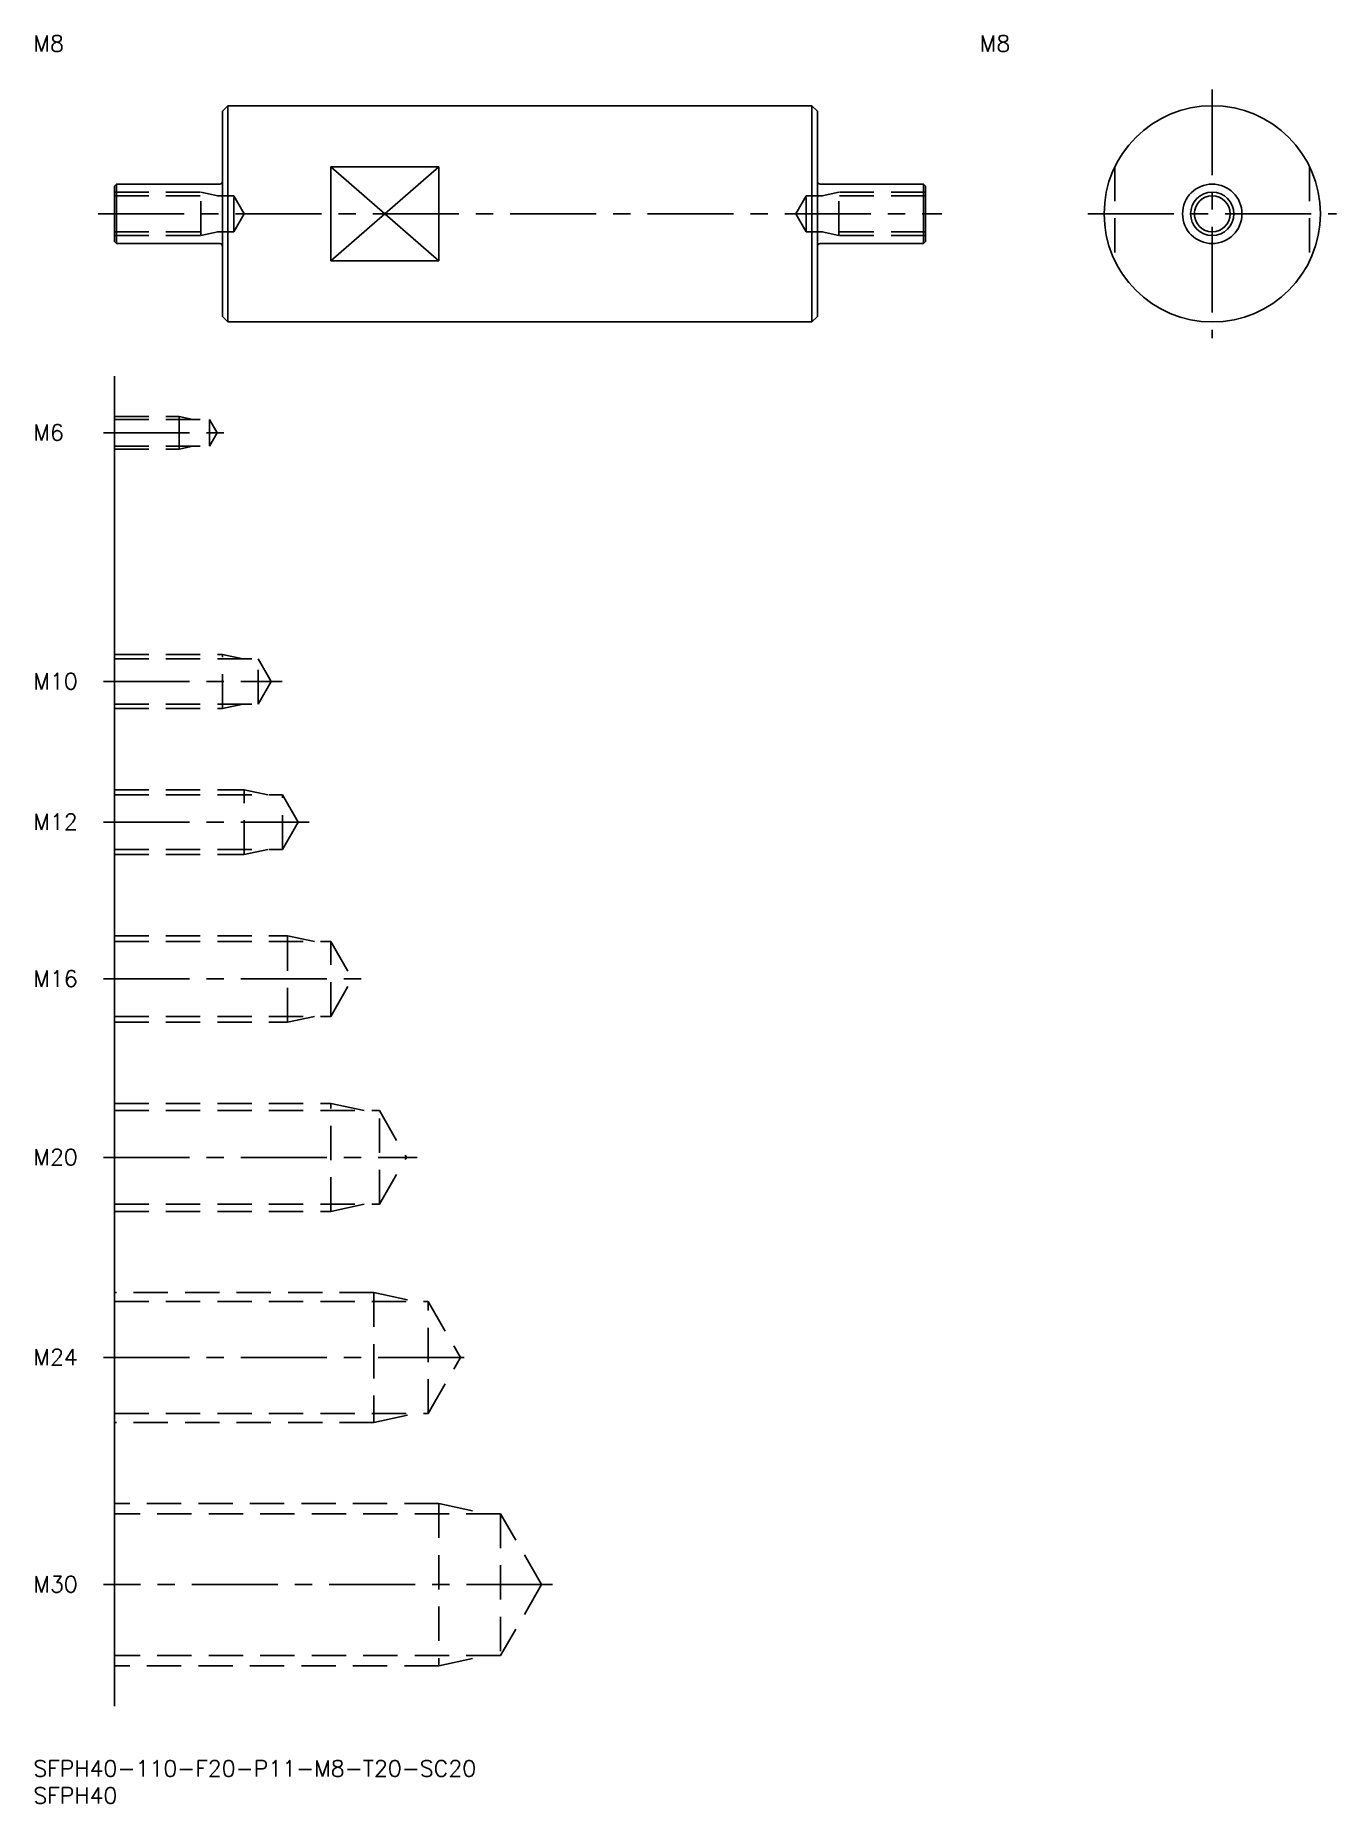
# Model space of a CAD drawing. Extents: x 0 to 241, y -8 to 319.
import ezdxf

# ---------------------------------------------------------------- set-up
doc = ezdxf.new("R2010")
doc.units = 0
doc.header["$LTSCALE"] = 0.5
doc.linetypes.add('CENTER', pattern=[50.8, 31.75, -6.35, 6.35, -6.35])
doc.linetypes.add('DASHED', pattern=[19.05, 12.7, -6.35])
for name, color, linetype in [('MSM_CENTER', 1, 'CENTER'), ('MSM_CONTINUOUS', 7, 'CONTINUOUS'), ('MSM_DASHED', 4, 'DASHED'), ('MSM_NARROW', 5, 'CONTINUOUS'), ('MSM_PART_NUMBER', 7, 'CONTINUOUS')]:
    doc.layers.add(name, color=color, linetype=linetype)
doc.styles.get("Standard").update_dxf_attribs({"font": 'txt.shx', "height": 3, "bigfont": 'bigfont.shx'})

# ---------------------------------------------------------------- blocks, each defined once
blk = doc.blocks.new('*U4')
at = {"layer": 'MSM_PART_NUMBER'}
blk.add_text('SFPH40-110-F20-P11-M8-T20-SC20', height=3, dxfattribs=at).set_placement((0, -3))
blk = doc.blocks.new('*U5')
at = {"layer": 'MSM_PART_NUMBER'}
blk.add_text('SFPH40', height=3, dxfattribs=at).set_placement((0, -8))
blk = doc.blocks.new('*U6')
at = {"layer": 'MSM_PART_NUMBER'}
blk.add_text('M30', height=3, dxfattribs=at).set_placement((0, 31.06))
blk = doc.blocks.new('*U7')
at = {"layer": 'MSM_PART_NUMBER'}
blk.add_text('M24', height=3, dxfattribs=at).set_placement((0, 73.06))
blk = doc.blocks.new('*U8')
at = {"layer": 'MSM_PART_NUMBER'}
blk.add_text('M20', height=3, dxfattribs=at).set_placement((0, 110.06))
blk = doc.blocks.new('*U9')
at = {"layer": 'MSM_PART_NUMBER'}
blk.add_text('M16', height=3, dxfattribs=at).set_placement((0, 143.06))
blk = doc.blocks.new('*U10')
at = {"layer": 'MSM_PART_NUMBER'}
blk.add_text('M12', height=3, dxfattribs=at).set_placement((0, 172.06))
blk = doc.blocks.new('*U11')
at = {"layer": 'MSM_PART_NUMBER'}
blk.add_text('M10', height=3, dxfattribs=at).set_placement((0, 198.06))
blk = doc.blocks.new('*U12')
at = {"layer": 'MSM_PART_NUMBER'}
blk.add_text('M8', height=3, dxfattribs=at).set_placement((0, 316))
blk = doc.blocks.new('*U13')
at = {"layer": 'MSM_PART_NUMBER'}
blk.add_text('M8', height=3, dxfattribs=at).set_placement((175, 316))
blk = doc.blocks.new('*U14')
at = {"layer": 'MSM_PART_NUMBER'}
blk.add_text('M6', height=3, dxfattribs=at).set_placement((0, 244.06))

msp = doc.modelspace()

# ---------------------------------------------------------------- linework, layer by layer
at = {"layer": 'MSM_CENTER'}
for p, q in [((218.03, 309), (218.03, 263)), ((12, 286), (168, 286)), ((195.03, 286), (241.03, 286)), ((13, 245.5), (36, 245.5)), ((13, 199.5), (46, 199.5)), ((13, 173.5), (51, 173.5)), ((13, 144.5), (61, 144.5)), ((13, 111.5), (71, 111.5)), ((13, 74.5), (81, 74.5)), ((96, 32.5), (13, 32.5))]:
    msp.add_line(p, q, dxfattribs=at)
at = {"layer": 'MSM_CONTINUOUS'}
for p, q in [((36, 306), (35, 305)), ((35, 305), (35, 267)), ((36, 306), (36, 266)), ((36, 306), (144, 306)), ((144, 306), (144, 266)), ((144, 306), (145, 305)), ((145, 305), (145, 267)), ((75, 294.72), (55, 294.72)), ((55, 294.72), (55, 277.28)), ((75, 277.28), (75, 294.72)), ((15.4, 291.5), (15, 291.1)), ((15, 280.9), (15, 291.1)), ((34.5, 291.5), (15.4, 291.5)), ((15.4, 280.5), (15.4, 291.5)), ((145.5, 291.5), (164.6, 291.5)), ((164.6, 280.5), (164.6, 291.5)), ((164.6, 291.5), (165, 291.1)), ((165, 280.9), (165, 291.1)), ((15.4, 280.5), (15, 280.9)), ((34.5, 280.5), (15.4, 280.5)), ((145.5, 280.5), (164.6, 280.5)), ((164.6, 280.5), (165, 280.9)), ((75, 277.28), (55, 277.28)), ((35, 267), (36, 266)), ((36, 266), (144, 266)), ((145, 267), (144, 266)), ((15, 256), (15, 10))]:
    msp.add_line(p, q, dxfattribs=at)
for radius in [20, 5.5, 3.32]:
    msp.add_circle((218.03, 286), radius, dxfattribs=at)
for centre, start, end in [((34.5, 292), 270, 0), ((145.5, 292), 180, 270), ((34.5, 280), 0, 90), ((145.5, 280), 90, 180)]:
    msp.add_arc(centre, 0.5, start, end, dxfattribs=at)
at = {"layer": 'MSM_DASHED'}
for p, q in [((200.03, 294.72), (200.03, 277.28)), ((236.03, 294.72), (236.03, 277.28)), ((15, 290), (31, 290)), ((15, 289.32), (37.08, 289.32)), ((31, 282), (31, 290)), ((31, 290), (34.12, 289.32)), ((37.08, 282.68), (37.08, 289.32)), ((37.08, 289.32), (39, 286)), ((142.92, 289.32), (141, 286)), ((142.92, 282.68), (142.92, 289.32)), ((165, 289.32), (142.92, 289.32)), ((149, 290), (145.88, 289.32)), ((149, 282), (149, 290)), ((165, 290), (149, 290)), ((37.08, 282.68), (39, 286)), ((142.92, 282.68), (141, 286)), ((15, 282.68), (37.08, 282.68)), ((15, 282), (31, 282)), ((31, 282), (34.12, 282.68)), ((165, 282.68), (142.92, 282.68)), ((149, 282), (145.88, 282.68)), ((165, 282), (149, 282)), ((15, 248.5), (27, 248.5)), ((15, 247.96), (32.58, 247.96)), ((27, 242.5), (27, 248.5)), ((27, 248.5), (29.5, 247.96)), ((32.58, 243.04), (32.58, 247.96)), ((32.58, 247.96), (34, 245.5)), ((32.58, 243.04), (34, 245.5)), ((15, 243.04), (32.58, 243.04)), ((15, 242.5), (27, 242.5)), ((27, 242.5), (29.5, 243.04)), ((15, 204.5), (35, 204.5)), ((15, 203.69), (41.58, 203.69)), ((35, 194.5), (35, 204.5)), ((35, 204.5), (38.75, 203.69)), ((41.58, 195.31), (41.58, 203.69)), ((41.58, 203.69), (44, 199.5)), ((41.58, 195.31), (44, 199.5)), ((15, 195.31), (41.58, 195.31)), ((15, 194.5), (35, 194.5)), ((35, 194.5), (38.75, 195.31)), ((15, 179.5), (39, 179.5)), ((15, 178.55), (46.08, 178.55)), ((39, 167.5), (39, 179.5)), ((39, 179.5), (43.37, 178.55)), ((46.08, 168.45), (46.08, 178.55)), ((46.08, 178.55), (49, 173.5)), ((46.08, 168.45), (49, 173.5)), ((15, 168.45), (46.08, 168.45)), ((15, 167.5), (39, 167.5)), ((39, 167.5), (43.37, 168.45)), ((15, 152.5), (47, 152.5)), ((15, 151.42), (55.01, 151.42)), ((47, 136.5), (47, 152.5)), ((47, 152.5), (52, 151.42)), ((55.01, 137.58), (55.01, 151.42)), ((55.01, 151.42), (59, 144.5)), ((55.01, 137.58), (59, 144.5)), ((15, 137.58), (55.01, 137.58)), ((47, 136.5), (52, 137.58)), ((15, 136.5), (47, 136.5)), ((15, 121.5), (55, 121.5)), ((55, 101.5), (55, 121.5)), ((55, 121.5), (61.25, 120.15)), ((15, 120.15), (64.01, 120.15)), ((64.01, 120.15), (69, 111.5)), ((64.01, 102.85), (64.01, 120.15)), ((64.01, 102.85), (69, 111.5)), ((15, 102.85), (64.01, 102.85)), ((15, 101.5), (55, 101.5)), ((55, 101.5), (61.25, 102.85)), ((63, 86.5), (15, 86.5)), ((63, 86.5), (70.5, 84.88)), ((63, 86.5), (63, 62.5)), ((15, 84.88), (73.01, 84.88)), ((73.01, 64.12), (73.01, 84.88)), ((73.01, 84.88), (79, 74.5)), ((73.01, 64.12), (79, 74.5)), ((15, 64.12), (73.01, 64.12)), ((63, 62.5), (15, 62.5)), ((63, 62.5), (70.5, 64.12)), ((75, 47.5), (15, 47.5)), ((75, 47.5), (75, 17.5)), ((75, 47.5), (83.75, 45.61)), ((86.43, 45.61), (15, 45.61)), ((86.43, 45.61), (86.43, 19.39)), ((94, 32.5), (86.43, 45.61)), ((94, 32.5), (86.43, 19.39)), ((86.43, 19.39), (15, 19.39)), ((75, 17.5), (15, 17.5)), ((75, 17.5), (83.75, 19.39))]:
    msp.add_line(p, q, dxfattribs=at)
at = {"layer": 'MSM_NARROW'}
for p, q in [((55, 294.72), (75, 277.28)), ((55, 277.28), (75, 294.72))]:
    msp.add_line(p, q, dxfattribs=at)
msp.add_circle((218.03, 286), 4, dxfattribs=at)

# ---------------------------------------------------------------- block references
at = {"layer": 'MSM_CONTINUOUS'}
for name in ['*U12', '*U13', '*U14', '*U11', '*U10', '*U9', '*U8', '*U7', '*U6', '*U4', '*U5']:
    msp.add_blockref(name, (0, 0), dxfattribs=at)

doc.saveas('drawing.dxf')
